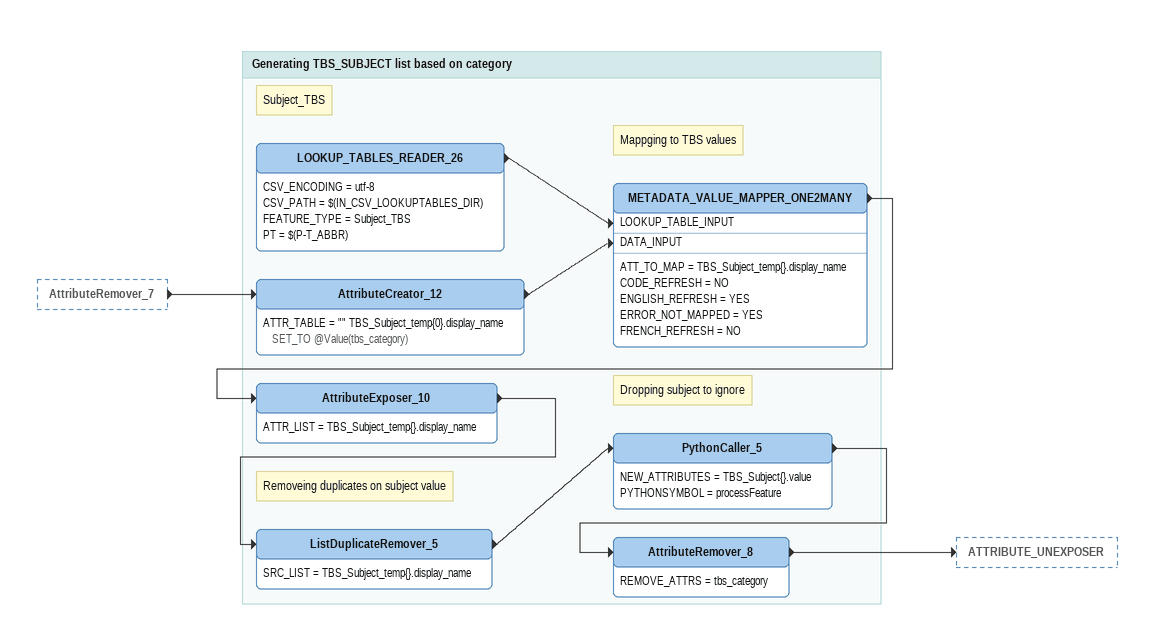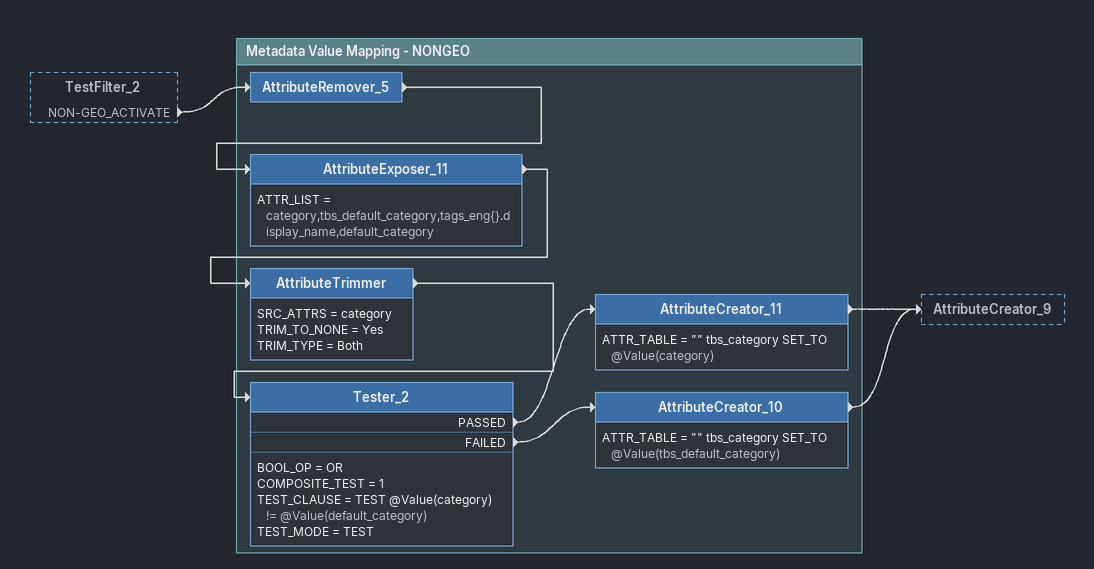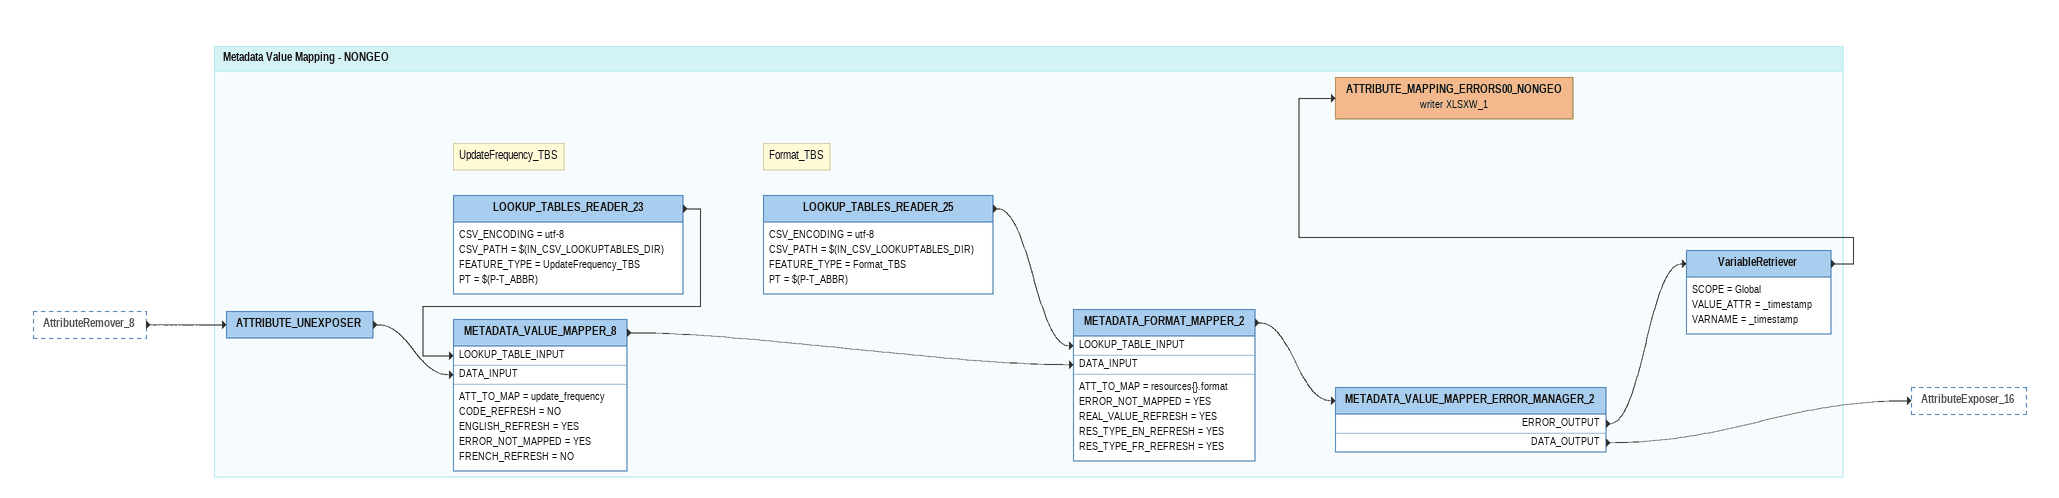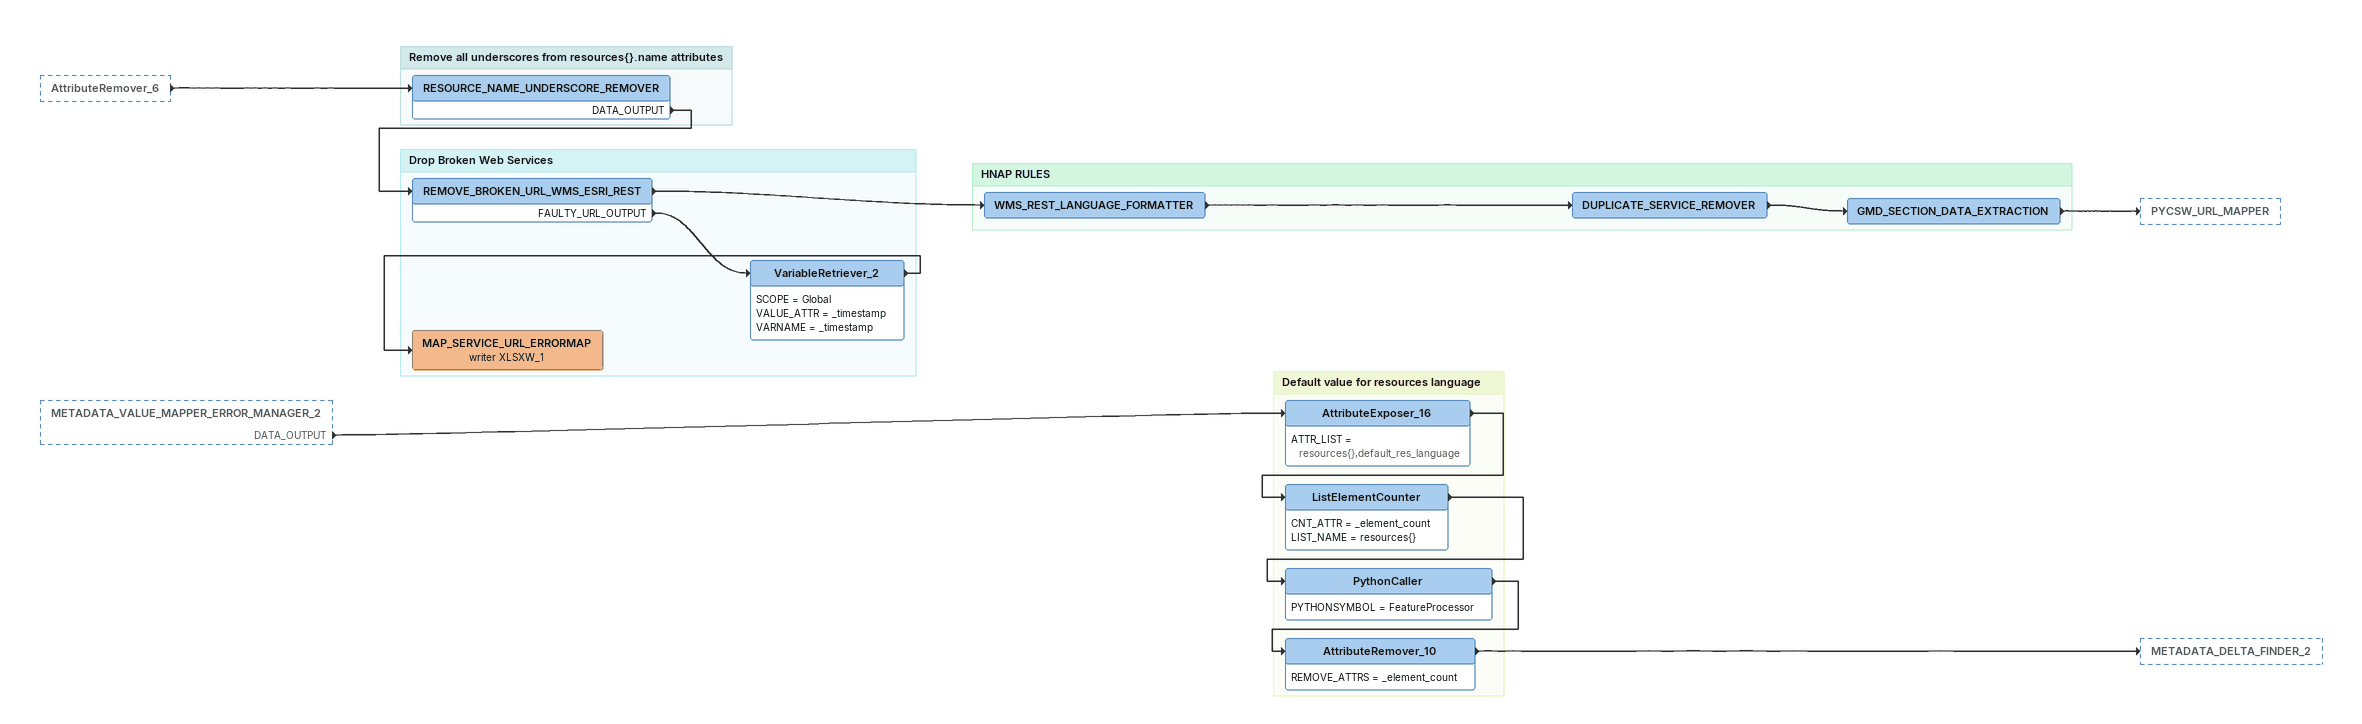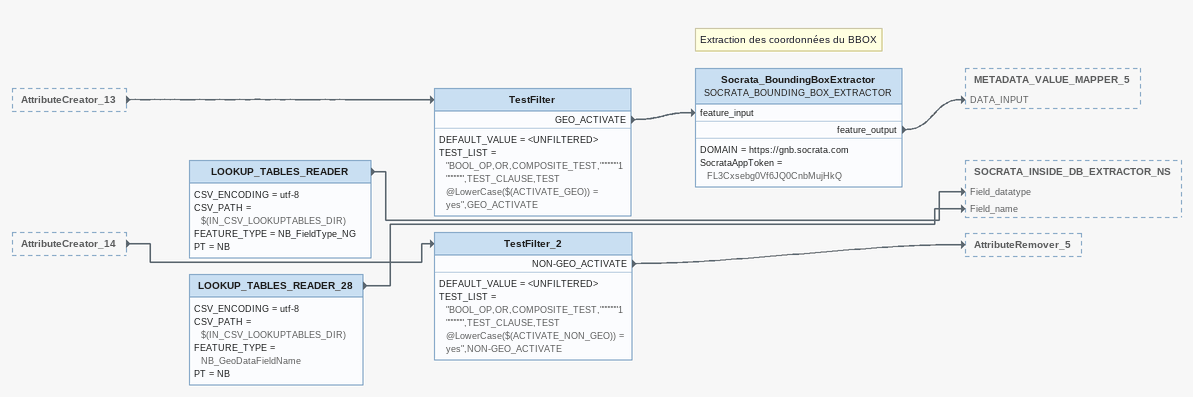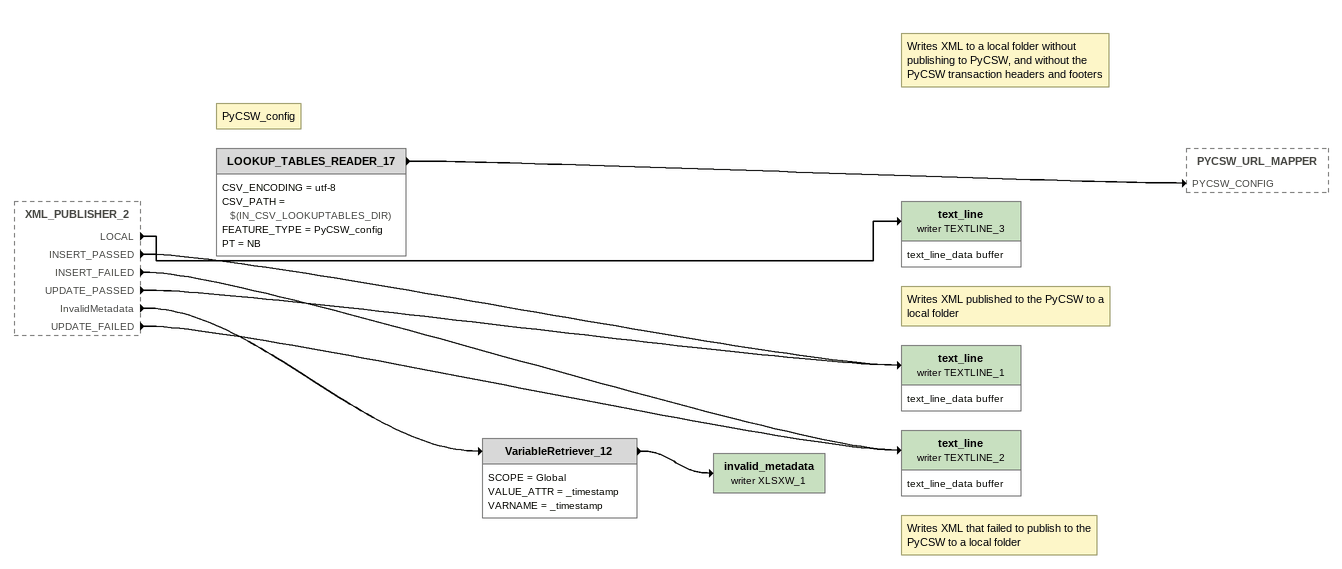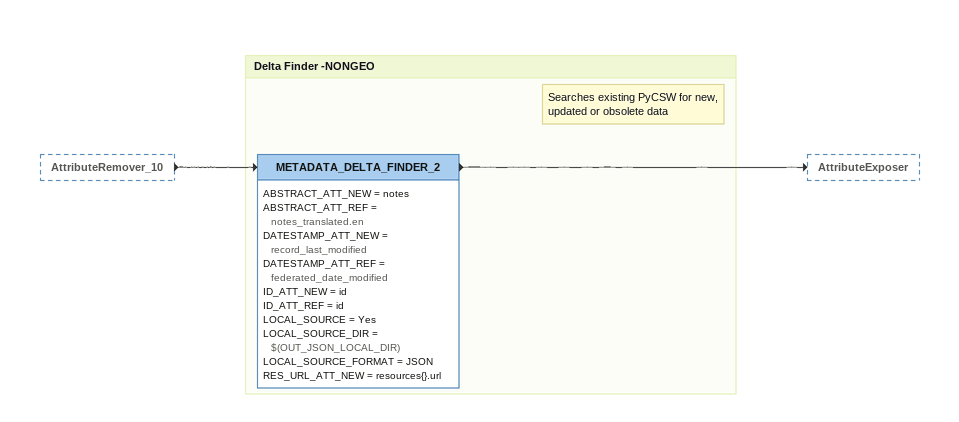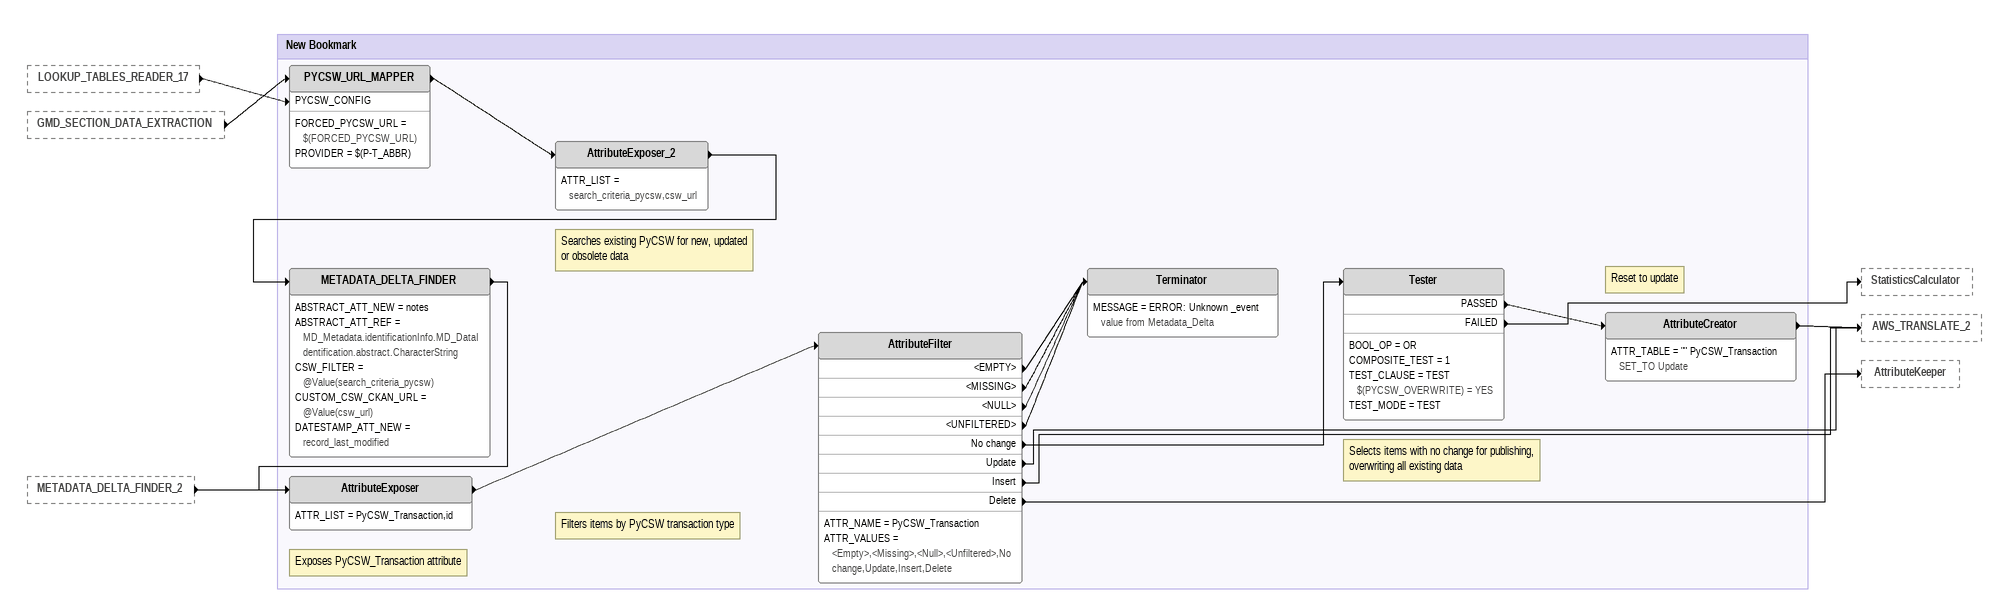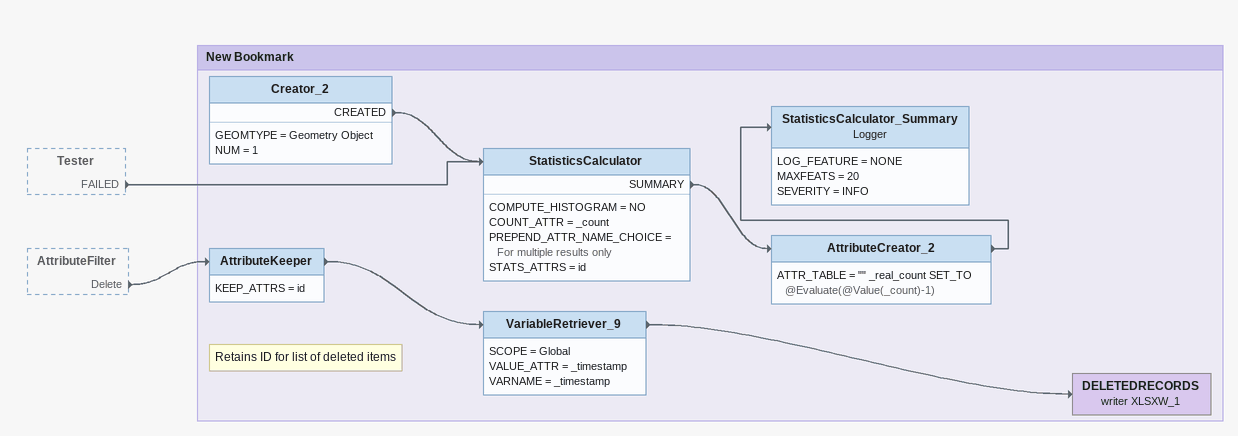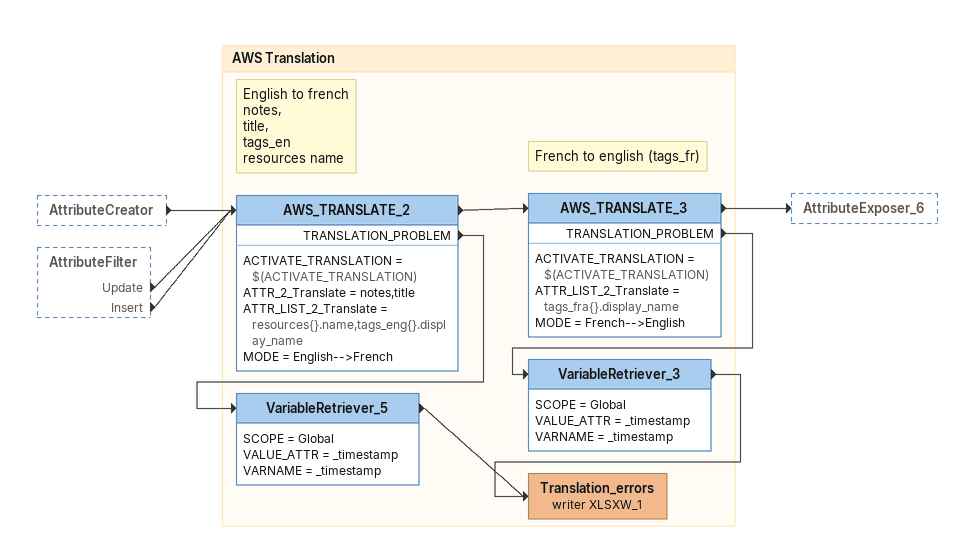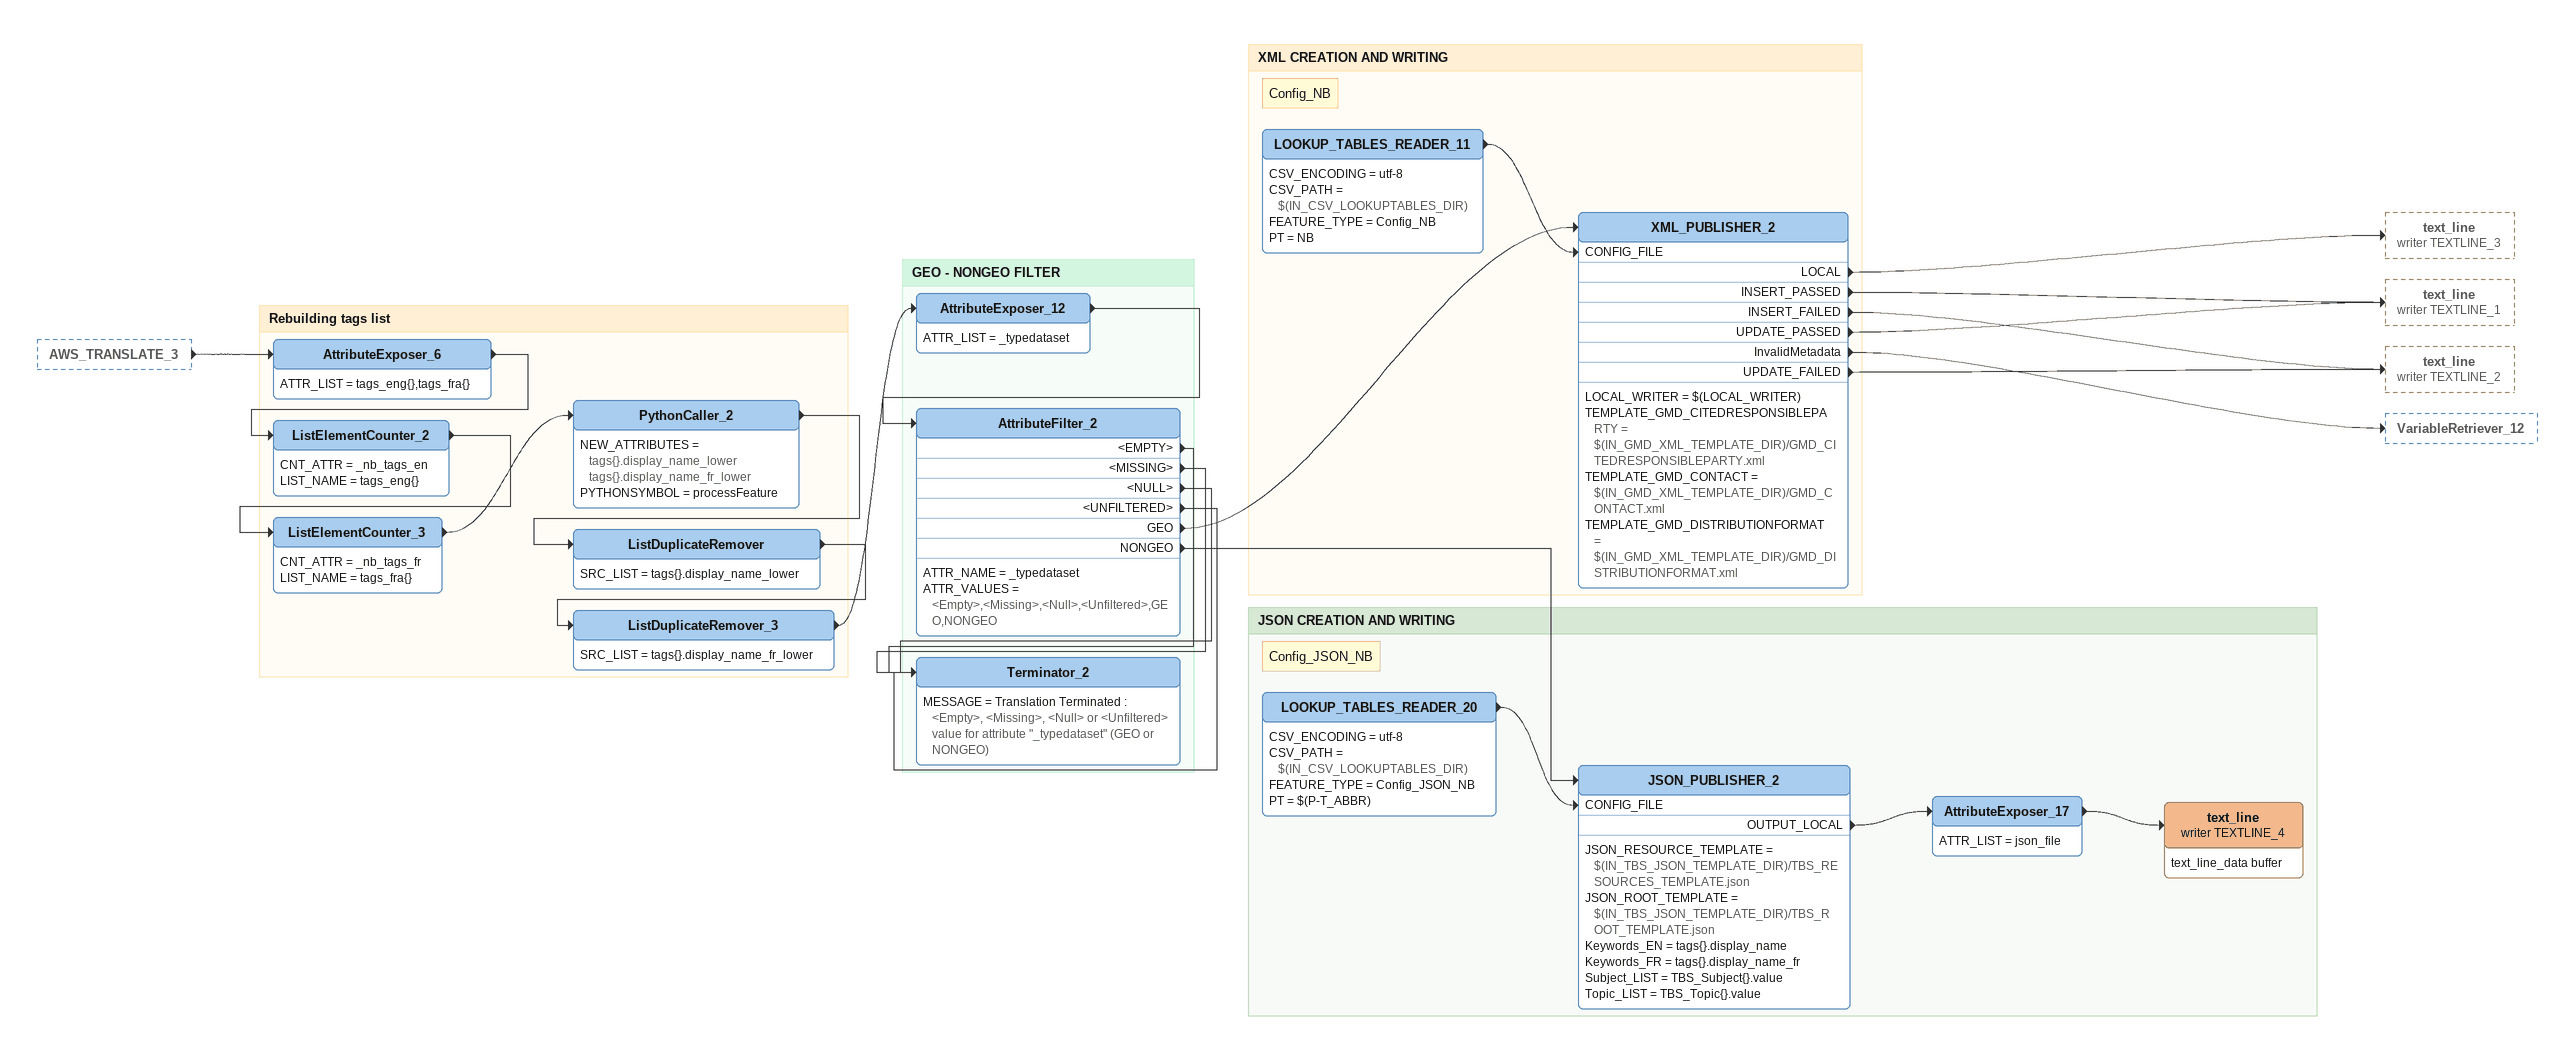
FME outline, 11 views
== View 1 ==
AttributeRemover_7 [outside]
    -> AttributeCreator_12

Bookmark: Generating TBS_SUBJECT list based on category
AttributeCreator_12
    ATTR_TABLE = "" TBS_Subject_temp{0}.display_name SET_TO @Value(tbs_category)
    -> METADATA_VALUE_MAPPER_ONE2MANY [DATA_INPUT]
Note: Subject_TBS
LOOKUP_TABLES_READER_26
    CSV_ENCODING = utf-8
    CSV_PATH = $(IN_CSV_LOOKUPTABLES_DIR)
    FEATURE_TYPE = Subject_TBS
    PT = $(P-T_ABBR)
    -> METADATA_VALUE_MAPPER_ONE2MANY [LOOKUP_TABLE_INPUT]
Note: Mappging to TBS values
METADATA_VALUE_MAPPER_ONE2MANY
    ATT_TO_MAP = TBS_Subject_temp{}.display_name
    CODE_REFRESH = NO
    ENGLISH_REFRESH = YES
    ERROR_NOT_MAPPED = YES
    FRENCH_REFRESH = NO
    -> AttributeExposer_10
AttributeExposer_10
    ATTR_LIST = TBS_Subject_temp{}.display_name
    -> ListDuplicateRemover_5
Note: Removeing duplicates on subject value
ListDuplicateRemover_5
    SRC_LIST = TBS_Subject_temp{}.display_name
    -> PythonCaller_5
Note: Dropping subject to ignore
PythonCaller_5
    NEW_ATTRIBUTES = TBS_Subject{}.value
    PYTHONSYMBOL = processFeature
    -> AttributeRemover_8
AttributeRemover_8
    REMOVE_ATTRS = tbs_category
    -> ATTRIBUTE_UNEXPOSER

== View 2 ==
TestFilter_2 [outside]
    NON-GEO_ACTIVATE -> AttributeRemover_5

Bookmark: Metadata Value Mapping - NONGEO
AttributeRemover_5
    -> AttributeExposer_11
AttributeExposer_11
    ATTR_LIST = category,tbs_default_category,tags_eng{}.display_name,default_category
    -> AttributeTrimmer
AttributeTrimmer
    SRC_ATTRS = category
    TRIM_TO_NONE = Yes
    TRIM_TYPE = Both
    -> Tester_2
Tester_2
    BOOL_OP = OR
    COMPOSITE_TEST = 1
    TEST_CLAUSE = TEST @Value(category) != @Value(default_category)
    TEST_MODE = TEST
    PASSED -> AttributeCreator_11
    FAILED -> AttributeCreator_10
AttributeCreator_11
    ATTR_TABLE = "" tbs_category SET_TO @Value(category)
    -> AttributeCreator_9
AttributeCreator_10
    ATTR_TABLE = "" tbs_category SET_TO @Value(tbs_default_category)
    -> AttributeCreator_9

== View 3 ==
AttributeRemover_8 [outside]
    -> ATTRIBUTE_UNEXPOSER

Bookmark: Metadata Value Mapping - NONGEO
ATTRIBUTE_UNEXPOSER
    -> METADATA_VALUE_MAPPER_8 [DATA_INPUT]
Note: UpdateFrequency_TBS
LOOKUP_TABLES_READER_23
    CSV_ENCODING = utf-8
    CSV_PATH = $(IN_CSV_LOOKUPTABLES_DIR)
    FEATURE_TYPE = UpdateFrequency_TBS
    PT = $(P-T_ABBR)
    -> METADATA_VALUE_MAPPER_8 [LOOKUP_TABLE_INPUT]
METADATA_VALUE_MAPPER_8
    ATT_TO_MAP = update_frequency
    CODE_REFRESH = NO
    ENGLISH_REFRESH = YES
    ERROR_NOT_MAPPED = YES
    FRENCH_REFRESH = NO
    -> METADATA_FORMAT_MAPPER_2 [DATA_INPUT]
Note: Format_TBS
LOOKUP_TABLES_READER_25
    CSV_ENCODING = utf-8
    CSV_PATH = $(IN_CSV_LOOKUPTABLES_DIR)
    FEATURE_TYPE = Format_TBS
    PT = $(P-T_ABBR)
    -> METADATA_FORMAT_MAPPER_2 [LOOKUP_TABLE_INPUT]
METADATA_FORMAT_MAPPER_2
    ATT_TO_MAP = resources{}.format
    ERROR_NOT_MAPPED = YES
    REAL_VALUE_REFRESH = YES
    RES_TYPE_EN_REFRESH = YES
    RES_TYPE_FR_REFRESH = YES
    -> METADATA_VALUE_MAPPER_ERROR_MANAGER_2
METADATA_VALUE_MAPPER_ERROR_MANAGER_2
    ERROR_OUTPUT -> VariableRetriever
    DATA_OUTPUT -> AttributeExposer_16
VariableRetriever
    SCOPE = Global
    VALUE_ATTR = _timestamp
    VARNAME = _timestamp
    -> ATTRIBUTE_MAPPING_ERRORS00_NONGEO (writer XLSXW_1)
ATTRIBUTE_MAPPING_ERRORS00_NONGEO (writer XLSXW_1)

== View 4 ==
AttributeRemover_6 [outside]
    -> RESOURCE_NAME_UNDERSCORE_REMOVER
METADATA_VALUE_MAPPER_ERROR_MANAGER_2 [outside]
    DATA_OUTPUT -> AttributeExposer_16

Bookmark: Remove all underscores from resources{}.name attributes
RESOURCE_NAME_UNDERSCORE_REMOVER
    DATA_OUTPUT -> REMOVE_BROKEN_URL_WMS_ESRI_REST

Bookmark: Drop Broken Web Services
REMOVE_BROKEN_URL_WMS_ESRI_REST
    -> WMS_REST_LANGUAGE_FORMATTER
    FAULTY_URL_OUTPUT -> VariableRetriever_2
VariableRetriever_2
    SCOPE = Global
    VALUE_ATTR = _timestamp
    VARNAME = _timestamp
    -> MAP_SERVICE_URL_ERRORMAP (writer XLSXW_1)
MAP_SERVICE_URL_ERRORMAP (writer XLSXW_1)

Bookmark: HNAP RULES
WMS_REST_LANGUAGE_FORMATTER
    -> DUPLICATE_SERVICE_REMOVER
DUPLICATE_SERVICE_REMOVER
    -> GMD_SECTION_DATA_EXTRACTION
GMD_SECTION_DATA_EXTRACTION
    -> PYCSW_URL_MAPPER

Bookmark: Default value for resources language
AttributeExposer_16
    ATTR_LIST = resources{},default_res_language
    -> ListElementCounter
ListElementCounter
    CNT_ATTR = _element_count
    LIST_NAME = resources{}
    -> PythonCaller
PythonCaller
    PYTHONSYMBOL = FeatureProcessor
    -> AttributeRemover_10
AttributeRemover_10
    REMOVE_ATTRS = _element_count
    -> METADATA_DELTA_FINDER_2

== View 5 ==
AttributeCreator_13 [outside]
    -> TestFilter
AttributeCreator_14 [outside]
    -> TestFilter_2
LOOKUP_TABLES_READER
    CSV_ENCODING = utf-8
    CSV_PATH = $(IN_CSV_LOOKUPTABLES_DIR)
    FEATURE_TYPE = NB_FieldType_NG
    PT = NB
    -> SOCRATA_INSIDE_DB_EXTRACTOR_NS [Field_datatype]
LOOKUP_TABLES_READER_28
    CSV_ENCODING = utf-8
    CSV_PATH = $(IN_CSV_LOOKUPTABLES_DIR)
    FEATURE_TYPE = NB_GeoDataFieldName
    PT = NB
    -> SOCRATA_INSIDE_DB_EXTRACTOR_NS [Field_name]
TestFilter_2
    DEFAULT_VALUE = <UNFILTERED>
    TEST_LIST = "BOOL_OP,OR,COMPOSITE_TEST,""""""1"""""",TEST_CLAUSE,TEST @LowerCase($(ACTIVATE_NON_GEO)) = yes",NON-GEO_ACTIVATE
    NON-GEO_ACTIVATE -> AttributeRemover_5
TestFilter
    DEFAULT_VALUE = <UNFILTERED>
    TEST_LIST = "BOOL_OP,OR,COMPOSITE_TEST,""""""1"""""",TEST_CLAUSE,TEST @LowerCase($(ACTIVATE_GEO)) = yes",GEO_ACTIVATE
    GEO_ACTIVATE -> Socrata_BoundingBoxExtractor [feature_input]
Note: Extraction des coordonnées du BBOX
Socrata_BoundingBoxExtractor: SOCRATA_BOUNDING_BOX_EXTRACTOR
    DOMAIN = https://gnb.socrata.com
    SocrataAppToken = FL3Cxsebg0Vf6JQ0CnbMujHkQ
    feature_output -> METADATA_VALUE_MAPPER_5 [DATA_INPUT]

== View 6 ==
XML_PUBLISHER_2 [outside]
    LOCAL -> text_line (writer TEXTLINE_3)
    INSERT_PASSED -> text_line (writer TEXTLINE_1)
    INSERT_FAILED -> text_line (writer TEXTLINE_2)
    UPDATE_PASSED -> text_line (writer TEXTLINE_1)
    InvalidMetadata -> VariableRetriever_12
    UPDATE_FAILED -> text_line (writer TEXTLINE_2)
Note: PyCSW_config
LOOKUP_TABLES_READER_17
    CSV_ENCODING = utf-8
    CSV_PATH = $(IN_CSV_LOOKUPTABLES_DIR)
    FEATURE_TYPE = PyCSW_config
    PT = NB
    -> PYCSW_URL_MAPPER [PYCSW_CONFIG]
Note: Writes XML to a local folder without publishing to PyCSW, and without the PyCSW transaction headers and footers
text_line (writer TEXTLINE_3)
    attributes: text_line_data buffer
Note: Writes XML published to the PyCSW to a local folder
text_line (writer TEXTLINE_1)
    attributes: text_line_data buffer
Note: Writes XML that failed to publish to the PyCSW to a local folder
text_line (writer TEXTLINE_2)
    attributes: text_line_data buffer
VariableRetriever_12
    SCOPE = Global
    VALUE_ATTR = _timestamp
    VARNAME = _timestamp
    -> invalid_metadata (writer XLSXW_1)
invalid_metadata (writer XLSXW_1)

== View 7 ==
AttributeRemover_10 [outside]
    -> METADATA_DELTA_FINDER_2

Bookmark: Delta Finder -NONGEO
Note: Searches existing PyCSW for new, updated or obsolete data
METADATA_DELTA_FINDER_2
    ABSTRACT_ATT_NEW = notes
    ABSTRACT_ATT_REF = notes_translated.en
    DATESTAMP_ATT_NEW = record_last_modified
    DATESTAMP_ATT_REF = federated_date_modified
    ID_ATT_NEW = id
    ID_ATT_REF = id
    LOCAL_SOURCE = Yes
    LOCAL_SOURCE_DIR = $(OUT_JSON_LOCAL_DIR)
    LOCAL_SOURCE_FORMAT = JSON
    RES_URL_ATT_NEW = resources{}.url
    -> AttributeExposer

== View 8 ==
LOOKUP_TABLES_READER_17 [outside]
    -> PYCSW_URL_MAPPER [PYCSW_CONFIG]
GMD_SECTION_DATA_EXTRACTION [outside]
    -> PYCSW_URL_MAPPER
METADATA_DELTA_FINDER_2 [outside]
    -> AttributeExposer

Bookmark: New Bookmark
PYCSW_URL_MAPPER
    FORCED_PYCSW_URL = $(FORCED_PYCSW_URL)
    PROVIDER = $(P-T_ABBR)
    -> AttributeExposer_2
AttributeExposer_2
    ATTR_LIST = search_criteria_pycsw,csw_url
    -> METADATA_DELTA_FINDER
Note: Searches existing PyCSW for new, updated or obsolete data
METADATA_DELTA_FINDER
    ABSTRACT_ATT_NEW = notes
    ABSTRACT_ATT_REF = MD_Metadata.identificationInfo.MD_DataIdentification.abstract.CharacterString
    CSW_FILTER = @Value(search_criteria_pycsw)
    CUSTOM_CSW_CKAN_URL = @Value(csw_url)
    DATESTAMP_ATT_NEW = record_last_modified
    -> AttributeExposer
Note: Exposes PyCSW_Transaction attribute
AttributeExposer
    ATTR_LIST = PyCSW_Transaction,id
    -> AttributeFilter
Note: Filters items by PyCSW transaction type
AttributeFilter
    ATTR_NAME = PyCSW_Transaction
    ATTR_VALUES = <Empty>,<Missing>,<Null>,<Unfiltered>,No change,Update,Insert,Delete
    <EMPTY> -> Terminator
    <MISSING> -> Terminator
    <NULL> -> Terminator
    <UNFILTERED> -> Terminator
    No change -> Tester
    Update -> AWS_TRANSLATE_2
    Insert -> AWS_TRANSLATE_2
    Delete -> AttributeKeeper
Terminator
    MESSAGE = ERROR: Unknown _event value from Metadata_Delta
Note: Selects items with no change for publishing, overwriting all existing data
Tester
    BOOL_OP = OR
    COMPOSITE_TEST = 1
    TEST_CLAUSE = TEST $(PYCSW_OVERWRITE) = YES
    TEST_MODE = TEST
    PASSED -> AttributeCreator
    FAILED -> StatisticsCalculator
Note: Reset to update
AttributeCreator
    ATTR_TABLE = "" PyCSW_Transaction SET_TO Update
    -> AWS_TRANSLATE_2

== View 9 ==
Tester [outside]
    FAILED -> StatisticsCalculator
AttributeFilter [outside]
    Delete -> AttributeKeeper

Bookmark: New Bookmark
Note: Retains ID for list of deleted items
AttributeKeeper
    KEEP_ATTRS = id
    -> VariableRetriever_9
VariableRetriever_9
    SCOPE = Global
    VALUE_ATTR = _timestamp
    VARNAME = _timestamp
    -> DELETEDRECORDS (writer XLSXW_1)
DELETEDRECORDS (writer XLSXW_1)
Creator_2
    GEOMTYPE = Geometry Object
    NUM = 1
    CREATED -> StatisticsCalculator
StatisticsCalculator
    COMPUTE_HISTOGRAM = NO
    COUNT_ATTR = _count
    PREPEND_ATTR_NAME_CHOICE = For multiple results only
    STATS_ATTRS = id
    SUMMARY -> AttributeCreator_2
AttributeCreator_2
    ATTR_TABLE = "" _real_count SET_TO @Evaluate(@Value(_count)-1)
    -> StatisticsCalculator_Summary
StatisticsCalculator_Summary: Logger
    LOG_FEATURE = NONE
    MAXFEATS = 20
    SEVERITY = INFO

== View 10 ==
AttributeCreator [outside]
    -> AWS_TRANSLATE_2
AttributeFilter [outside]
    Update -> AWS_TRANSLATE_2
    Insert -> AWS_TRANSLATE_2

Bookmark: AWS Translation
Note: English to french / notes, / title, / tags_en / resources name
AWS_TRANSLATE_2
    ACTIVATE_TRANSLATION = $(ACTIVATE_TRANSLATION)
    ATTR_2_Translate = notes,title
    ATTR_LIST_2_Translate = resources{}.name,tags_eng{}.display_name
    MODE = English-->French
    -> AWS_TRANSLATE_3
    TRANSLATION_PROBLEM -> VariableRetriever_5
Note: French to english (tags_fr)
AWS_TRANSLATE_3
    ACTIVATE_TRANSLATION = $(ACTIVATE_TRANSLATION)
    ATTR_LIST_2_Translate = tags_fra{}.display_name
    MODE = French-->English
    -> AttributeExposer_6
    TRANSLATION_PROBLEM -> VariableRetriever_3
VariableRetriever_3
    SCOPE = Global
    VALUE_ATTR = _timestamp
    VARNAME = _timestamp
    -> Translation_errors (writer XLSXW_1)
VariableRetriever_5
    SCOPE = Global
    VALUE_ATTR = _timestamp
    VARNAME = _timestamp
    -> Translation_errors (writer XLSXW_1)
Translation_errors (writer XLSXW_1)

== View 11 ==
AWS_TRANSLATE_3 [outside]
    -> AttributeExposer_6

Bookmark: Rebuilding tags list
AttributeExposer_6
    ATTR_LIST = tags_eng{},tags_fra{}
    -> ListElementCounter_2
ListElementCounter_2
    CNT_ATTR = _nb_tags_en
    LIST_NAME = tags_eng{}
    -> ListElementCounter_3
ListElementCounter_3
    CNT_ATTR = _nb_tags_fr
    LIST_NAME = tags_fra{}
    -> PythonCaller_2
PythonCaller_2
    NEW_ATTRIBUTES = tags{}.display_name_lower tags{}.display_name_fr_lower
    PYTHONSYMBOL = processFeature
    -> ListDuplicateRemover
ListDuplicateRemover
    SRC_LIST = tags{}.display_name_lower
    -> ListDuplicateRemover_3
ListDuplicateRemover_3
    SRC_LIST = tags{}.display_name_fr_lower
    -> AttributeExposer_12

Bookmark: GEO - NONGEO FILTER
AttributeExposer_12
    ATTR_LIST = _typedataset
    -> AttributeFilter_2
AttributeFilter_2
    ATTR_NAME = _typedataset
    ATTR_VALUES = <Empty>,<Missing>,<Null>,<Unfiltered>,GEO,NONGEO
    <EMPTY> -> Terminator_2
    <MISSING> -> Terminator_2
    <NULL> -> Terminator_2
    <UNFILTERED> -> Terminator_2
    GEO -> XML_PUBLISHER_2
    NONGEO -> JSON_PUBLISHER_2
Terminator_2
    MESSAGE = Translation Terminated : <Empty>, <Missing>, <Null> or <Unfiltered> value for attribute "_typedataset" (GEO or NONGEO)

Bookmark: XML CREATION AND WRITING
Note: Config_NB
LOOKUP_TABLES_READER_11
    CSV_ENCODING = utf-8
    CSV_PATH = $(IN_CSV_LOOKUPTABLES_DIR)
    FEATURE_TYPE = Config_NB
    PT = NB
    -> XML_PUBLISHER_2 [CONFIG_FILE]
XML_PUBLISHER_2
    LOCAL_WRITER = $(LOCAL_WRITER)
    TEMPLATE_GMD_CITEDRESPONSIBLEPARTY = $(IN_GMD_XML_TEMPLATE_DIR)/GMD_CITEDRESPONSIBLEPARTY.xml
    TEMPLATE_GMD_CONTACT = $(IN_GMD_XML_TEMPLATE_DIR)/GMD_CONTACT.xml
    TEMPLATE_GMD_DISTRIBUTIONFORMAT = $(IN_GMD_XML_TEMPLATE_DIR)/GMD_DISTRIBUTIONFORMAT.xml
    LOCAL -> text_line (writer TEXTLINE_3)
    INSERT_PASSED -> text_line (writer TEXTLINE_1)
    INSERT_FAILED -> text_line (writer TEXTLINE_2)
    UPDATE_PASSED -> text_line (writer TEXTLINE_1)
    InvalidMetadata -> VariableRetriever_12
    UPDATE_FAILED -> text_line (writer TEXTLINE_2)

Bookmark: JSON CREATION AND WRITING
Note: Config_JSON_NB
LOOKUP_TABLES_READER_20
    CSV_ENCODING = utf-8
    CSV_PATH = $(IN_CSV_LOOKUPTABLES_DIR)
    FEATURE_TYPE = Config_JSON_NB
    PT = $(P-T_ABBR)
    -> JSON_PUBLISHER_2 [CONFIG_FILE]
JSON_PUBLISHER_2
    JSON_RESOURCE_TEMPLATE = $(IN_TBS_JSON_TEMPLATE_DIR)/TBS_RESOURCES_TEMPLATE.json
    JSON_ROOT_TEMPLATE = $(IN_TBS_JSON_TEMPLATE_DIR)/TBS_ROOT_TEMPLATE.json
    Keywords_EN = tags{}.display_name
    Keywords_FR = tags{}.display_name_fr
    Subject_LIST = TBS_Subject{}.value
    Topic_LIST = TBS_Topic{}.value
    OUTPUT_LOCAL -> AttributeExposer_17
AttributeExposer_17
    ATTR_LIST = json_file
    -> text_line (writer TEXTLINE_4)
text_line (writer TEXTLINE_4)
    attributes: text_line_data buffer
